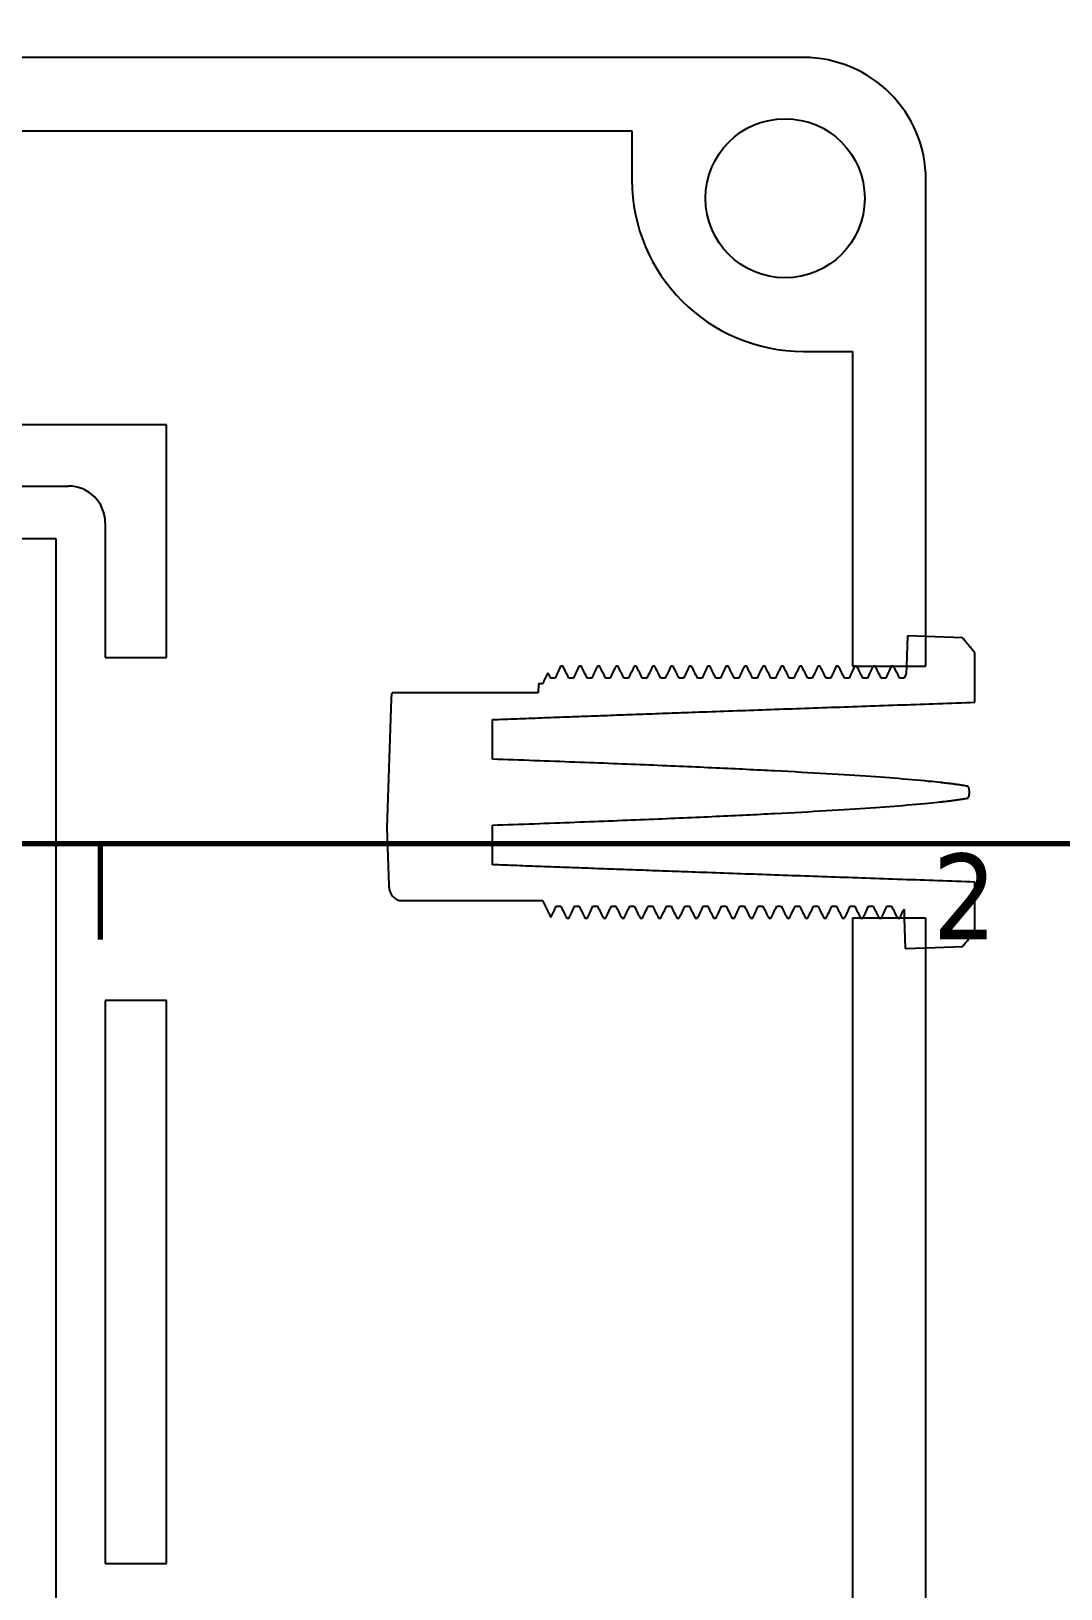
# Model space of a CAD drawing. Header units: millimetres. Extents: x -106 to 841, y -50 to 594.
# Drawn here: x 67.3 to 109.3, y -10.4 to 53.2 of the extents above; entities that cross this region are included whole.
import ezdxf

# ---------------------------------------------------------------- set-up
doc = ezdxf.new("R2010")
doc.units = ezdxf.units.MM
doc.layers.add('Border (ISO)', color=7, linetype='Continuous', lineweight=70)
doc.styles.add('Note Text (ISO)', font='tahoma.ttf')

# ---------------------------------------------------------------- blocks, each defined once
blk = doc.blocks.new('Borders Default Border')
at = {"layer": 'Border (ISO)'}
blk.add_line((70.083, 20), (70.083, 16.1), dxfattribs=at)
at = {"layer": 'Border (ISO)', "flags": 128}
blk.add_lwpolyline([(20, 20), (20, 574), (821, 574), (821, 20), (20, 20)], dxfattribs=at)
at = {"layer": 'Border (ISO)', "insert": (104.064, 16.1), "char_height": 3.5, "attachment_point": 7, "style": 'Note Text (ISO)'}
blk.add_mtext('2', dxfattribs=at)

msp = doc.modelspace()

# ---------------------------------------------------------------- linework, layer by layer
for p, q in [((98.794, 52.11), (65.594, 52.11)), ((65.594, 49.11), (91.794, 49.11)), ((91.794, 49.11), (91.794, 47.11)), ((103.794, 28.466), (103.794, 47.11)), ((98.794, 40.11), (100.794, 40.11)), ((100.794, 40.11), (100.794, 27.25)), ((72.794, 37.11), (1.929, 37.11)), ((72.794, 27.61), (72.794, 37.11)), ((-8.206, 34.61), (68.794, 34.61)), ((70.294, 33.11), (70.294, 27.61)), ((68.294, 32.46), (-7.506, 32.46)), ((68.294, -28.24), (68.294, 32.46)), ((103.042, 28.496), (103.002, 27.25)), ((103.794, 28.466), (103.042, 28.496)), ((103.794, 27.25), (103.794, 28.466)), ((105.294, 28.408), (103.794, 28.466)), ((70.294, 27.61), (72.794, 27.61)), ((105.794, 25.779), (105.794, 27.805)), ((88.655, 26.77), (88.467, 26.77)), ((88.977, 27.25), (88.884, 27.25)), ((89.405, 26.77), (89.217, 26.77)), ((89.727, 27.25), (89.634, 27.25)), ((90.155, 26.77), (89.967, 26.77)), ((90.477, 27.25), (90.384, 27.25)), ((90.905, 26.77), (90.717, 26.77)), ((91.227, 27.25), (91.134, 27.25)), ((91.655, 26.77), (91.467, 26.77)), ((91.977, 27.25), (91.884, 27.25)), ((92.405, 26.77), (92.217, 26.77)), ((92.727, 27.25), (92.634, 27.25)), ((93.155, 26.77), (92.967, 26.77)), ((93.477, 27.25), (93.384, 27.25)), ((93.905, 26.77), (93.717, 26.77)), ((94.227, 27.25), (94.134, 27.25)), ((94.655, 26.77), (94.467, 26.77)), ((94.977, 27.25), (94.884, 27.25)), ((95.405, 26.77), (95.217, 26.77)), ((95.727, 27.25), (95.634, 27.25)), ((96.155, 26.77), (95.967, 26.77)), ((96.477, 27.25), (96.384, 27.25)), ((96.905, 26.77), (96.717, 26.77)), ((97.227, 27.25), (97.134, 27.25)), ((97.655, 26.77), (97.467, 26.77)), ((97.977, 27.25), (97.884, 27.25)), ((98.405, 26.77), (98.217, 26.77)), ((98.727, 27.25), (98.634, 27.25)), ((99.155, 26.77), (98.967, 26.77)), ((99.477, 27.25), (99.384, 27.25)), ((99.905, 26.77), (99.717, 26.77)), ((100.227, 27.25), (100.134, 27.25)), ((100.655, 26.77), (100.467, 26.77)), ((100.794, 27.25), (100.884, 27.25)), ((100.884, 27.25), (100.977, 27.25)), ((100.977, 27.25), (100.884, 27.25)), ((100.977, 27.25), (101.634, 27.25)), ((101.405, 26.77), (101.217, 26.77)), ((101.634, 27.25), (101.727, 27.25)), ((101.727, 27.25), (101.634, 27.25)), ((101.727, 27.25), (102.384, 27.25)), ((102.155, 26.77), (101.967, 26.77)), ((102.384, 27.25), (102.477, 27.25)), ((102.477, 27.25), (102.384, 27.25)), ((102.477, 27.25), (103.002, 27.25)), ((102.905, 26.77), (102.717, 26.77)), ((103.002, 27.25), (102.993, 26.957)), ((103.002, 27.25), (103.794, 27.25)), ((87.968, 26.164), (82.003, 26.164)), ((87.98, 26.535), (87.968, 26.164)), ((88.147, 26.535), (87.98, 26.535)), ((81.96, 25.93), (81.794, 20.657)), ((86.1, 23.457), (86.1, 25.073)), ((81.794, 20.657), (81.868, 18.301)), ((86.1, 19.147), (86.1, 20.763)), ((105.794, 16.415), (105.794, 18.441)), ((82.379, 17.685), (88.147, 17.685)), ((88.703, 17.45), (88.891, 17.45)), ((89.453, 17.45), (89.641, 17.45)), ((90.203, 17.45), (90.391, 17.45)), ((90.953, 17.45), (91.141, 17.45)), ((91.703, 17.45), (91.891, 17.45)), ((92.453, 17.45), (92.641, 17.45)), ((93.203, 17.45), (93.391, 17.45)), ((93.953, 17.45), (94.141, 17.45)), ((94.703, 17.45), (94.891, 17.45)), ((95.453, 17.45), (95.641, 17.45)), ((96.203, 17.45), (96.391, 17.45)), ((96.953, 17.45), (97.141, 17.45)), ((97.703, 17.45), (97.891, 17.45)), ((98.453, 17.45), (98.641, 17.45)), ((99.203, 17.45), (99.391, 17.45)), ((99.953, 17.45), (100.141, 17.45)), ((100.703, 17.45), (100.891, 17.45)), ((101.453, 17.45), (101.641, 17.45)), ((102.203, 17.45), (102.391, 17.45)), ((102.899, 17.335), (102.91, 16.969)), ((89.13, 16.969), (89.224, 16.969)), ((89.88, 16.969), (89.974, 16.969)), ((90.63, 16.969), (90.724, 16.969)), ((91.38, 16.969), (91.474, 16.969)), ((92.13, 16.969), (92.224, 16.969)), ((92.88, 16.969), (92.974, 16.969)), ((93.63, 16.969), (93.724, 16.969)), ((94.38, 16.969), (94.474, 16.969)), ((95.13, 16.969), (95.224, 16.969)), ((95.88, 16.969), (95.974, 16.969)), ((96.63, 16.969), (96.724, 16.969)), ((97.38, 16.969), (97.474, 16.969)), ((98.13, 16.969), (98.224, 16.969)), ((98.88, 16.969), (98.974, 16.969)), ((99.63, 16.969), (99.724, 16.969)), ((100.38, 16.969), (100.474, 16.969)), ((100.794, 16.969), (100.794, -12.75)), ((101.13, 16.969), (100.794, 16.969)), ((101.224, 16.969), (101.13, 16.969)), ((101.13, 16.969), (101.224, 16.969)), ((101.88, 16.969), (101.224, 16.969)), ((101.974, 16.969), (101.88, 16.969)), ((101.88, 16.969), (101.974, 16.969)), ((102.63, 16.969), (101.974, 16.969)), ((102.724, 16.969), (102.63, 16.969)), ((102.63, 16.969), (102.724, 16.969)), ((102.91, 16.969), (102.724, 16.969)), ((103.794, 16.969), (102.91, 16.969)), ((102.91, 16.969), (102.95, 15.721)), ((103.794, 15.753), (103.794, 16.969)), ((102.95, 15.721), (103.794, 15.753)), ((103.794, 15.753), (105.294, 15.812)), ((103.794, -11.534), (103.794, 15.753)), ((72.794, 13.61), (70.294, 13.61)), ((70.294, 13.61), (70.294, -9.39)), ((72.794, -9.39), (72.794, 13.61)), ((70.294, -9.39), (72.794, -9.39))]:
    msp.add_line(p, q)
for centre, major_axis, start_param, end_param in [((98.794, 47.11), (0, 5), 4.712389, 6.283185), ((98.794, 47.11), (0, -7), 4.712389, 6.283185), ((68.794, 33.11), (1.5, 0), 0, 1.570796)]:
    msp.add_ellipse(centre, major_axis=major_axis, ratio=1, start_param=start_param, end_param=end_param)
msp.add_ellipse((98.044, 46.36), major_axis=(0, -3.25), ratio=1)
for points, weights in [([(105.794, 27.805), (105.556, 28.095), (105.294, 28.408)], [1, 1.00099962962, 1]), ([(88.362, 26.982), (88.25, 26.751), (88.147, 26.535)], [1.00091219641, 1.00125724667, 1]), ([(86.1, 25.073), (94.898, 25.406), (105.794, 25.779)], [1, 1.00303679018, 1]), ([(105.498, 22.352), (102.537, 22.881), (86.1, 23.457)], [1, 1.0148462897, 1]), ([(86.1, 20.763), (102.537, 21.338), (105.498, 21.867)], [1, 1.0148462897, 1]), ([(105.794, 18.441), (94.898, 18.814), (86.1, 19.147)], [1, 1.00303679018, 1]), ([(88.147, 17.685), (88.303, 17.355), (88.484, 16.99)], [1, 1.00192015902, 1.00010285931]), ([(105.294, 15.812), (105.556, 16.125), (105.794, 16.415)], [1, 1.00099962962, 1])]:
    msp.add_rational_spline(points, weights, degree=2)
for points, knots in [([(88.467, 26.77), (88.439, 26.827), (88.411, 26.884), (88.376, 26.955), (88.369, 26.968), (88.362, 26.982)], [-0.03797011, -0.03797011, -0.03797011, -0.03797011, -0.01890203, -0.01890203, -0.01430961, -0.01430961, -0.01430961, -0.01430961]), ([(88.884, 27.25), (88.845, 27.171), (88.807, 27.091), (88.731, 26.931), (88.692, 26.851), (88.655, 26.77)], [-0.05319469, -0.05319469, -0.05319469, -0.05319469, -0.02673497, -0.02673497, 0, 0, 0, 0]), ([(89.217, 26.77), (89.177, 26.851), (89.137, 26.931), (89.057, 27.091), (89.018, 27.171), (88.977, 27.25)], [-0.05365018, -0.05365018, -0.05365018, -0.05365018, -0.02666383, -0.02666383, 0, 0, 0, 0]), ([(89.634, 27.25), (89.595, 27.171), (89.557, 27.091), (89.481, 26.931), (89.442, 26.851), (89.405, 26.77)], [-0.05319469, -0.05319469, -0.05319469, -0.05319469, -0.02673497, -0.02673497, 0, 0, 0, 0]), ([(89.967, 26.77), (89.927, 26.851), (89.887, 26.931), (89.807, 27.091), (89.768, 27.171), (89.727, 27.25)], [-0.05365018, -0.05365018, -0.05365018, -0.05365018, -0.02666383, -0.02666383, 0, 0, 0, 0]), ([(90.384, 27.25), (90.345, 27.171), (90.307, 27.091), (90.231, 26.931), (90.192, 26.851), (90.155, 26.77)], [-0.05319469, -0.05319469, -0.05319469, -0.05319469, -0.02673497, -0.02673497, 0, 0, 0, 0]), ([(90.717, 26.77), (90.677, 26.851), (90.637, 26.931), (90.557, 27.091), (90.518, 27.171), (90.477, 27.25)], [-0.05365018, -0.05365018, -0.05365018, -0.05365018, -0.02666383, -0.02666383, 0, 0, 0, 0]), ([(91.134, 27.25), (91.095, 27.171), (91.057, 27.091), (90.981, 26.931), (90.942, 26.851), (90.905, 26.77)], [-0.05319469, -0.05319469, -0.05319469, -0.05319469, -0.02673497, -0.02673497, 0, 0, 0, 0]), ([(91.467, 26.77), (91.427, 26.851), (91.387, 26.931), (91.307, 27.091), (91.268, 27.171), (91.227, 27.25)], [-0.05365018, -0.05365018, -0.05365018, -0.05365018, -0.02666383, -0.02666383, 0, 0, 0, 0]), ([(91.884, 27.25), (91.845, 27.171), (91.807, 27.091), (91.731, 26.931), (91.692, 26.851), (91.655, 26.77)], [-0.05319469, -0.05319469, -0.05319469, -0.05319469, -0.02673497, -0.02673497, 0, 0, 0, 0]), ([(92.217, 26.77), (92.177, 26.851), (92.137, 26.931), (92.057, 27.091), (92.018, 27.171), (91.977, 27.25)], [-0.05365018, -0.05365018, -0.05365018, -0.05365018, -0.02666383, -0.02666383, 0, 0, 0, 0]), ([(92.634, 27.25), (92.595, 27.171), (92.557, 27.091), (92.481, 26.931), (92.442, 26.851), (92.405, 26.77)], [-0.05319469, -0.05319469, -0.05319469, -0.05319469, -0.02673497, -0.02673497, 0, 0, 0, 0]), ([(92.967, 26.77), (92.927, 26.851), (92.887, 26.931), (92.807, 27.091), (92.768, 27.171), (92.727, 27.25)], [-0.05365018, -0.05365018, -0.05365018, -0.05365018, -0.02666383, -0.02666383, 0, 0, 0, 0]), ([(93.384, 27.25), (93.345, 27.171), (93.307, 27.091), (93.231, 26.931), (93.192, 26.851), (93.155, 26.77)], [-0.05319469, -0.05319469, -0.05319469, -0.05319469, -0.02673497, -0.02673497, 0, 0, 0, 0]), ([(93.717, 26.77), (93.677, 26.851), (93.637, 26.931), (93.557, 27.091), (93.518, 27.171), (93.477, 27.25)], [-0.05365018, -0.05365018, -0.05365018, -0.05365018, -0.02666383, -0.02666383, 0, 0, 0, 0]), ([(94.134, 27.25), (94.095, 27.171), (94.057, 27.091), (93.981, 26.931), (93.942, 26.851), (93.905, 26.77)], [-0.05319469, -0.05319469, -0.05319469, -0.05319469, -0.02673497, -0.02673497, 0, 0, 0, 0]), ([(94.467, 26.77), (94.427, 26.851), (94.387, 26.931), (94.307, 27.091), (94.268, 27.171), (94.227, 27.25)], [-0.05365018, -0.05365018, -0.05365018, -0.05365018, -0.02666383, -0.02666383, 0, 0, 0, 0]), ([(94.884, 27.25), (94.845, 27.171), (94.807, 27.091), (94.731, 26.931), (94.692, 26.851), (94.655, 26.77)], [-0.05319469, -0.05319469, -0.05319469, -0.05319469, -0.02673497, -0.02673497, 0, 0, 0, 0]), ([(95.217, 26.77), (95.177, 26.851), (95.137, 26.931), (95.057, 27.091), (95.018, 27.171), (94.977, 27.25)], [-0.05365018, -0.05365018, -0.05365018, -0.05365018, -0.02666383, -0.02666383, 0, 0, 0, 0]), ([(95.634, 27.25), (95.595, 27.171), (95.557, 27.091), (95.481, 26.931), (95.442, 26.851), (95.405, 26.77)], [-0.05319469, -0.05319469, -0.05319469, -0.05319469, -0.02673497, -0.02673497, 0, 0, 0, 0]), ([(95.967, 26.77), (95.927, 26.851), (95.887, 26.931), (95.807, 27.091), (95.768, 27.171), (95.727, 27.25)], [-0.05365018, -0.05365018, -0.05365018, -0.05365018, -0.02666383, -0.02666383, 0, 0, 0, 0]), ([(96.384, 27.25), (96.345, 27.171), (96.307, 27.091), (96.231, 26.931), (96.192, 26.851), (96.155, 26.77)], [-0.05319469, -0.05319469, -0.05319469, -0.05319469, -0.02673497, -0.02673497, 0, 0, 0, 0]), ([(96.717, 26.77), (96.677, 26.851), (96.637, 26.931), (96.557, 27.091), (96.518, 27.171), (96.477, 27.25)], [-0.05365018, -0.05365018, -0.05365018, -0.05365018, -0.02666383, -0.02666383, 0, 0, 0, 0]), ([(97.134, 27.25), (97.095, 27.171), (97.057, 27.091), (96.981, 26.931), (96.942, 26.851), (96.905, 26.77)], [-0.05319469, -0.05319469, -0.05319469, -0.05319469, -0.02673497, -0.02673497, 0, 0, 0, 0]), ([(97.467, 26.77), (97.427, 26.851), (97.387, 26.931), (97.307, 27.091), (97.268, 27.171), (97.227, 27.25)], [-0.05365018, -0.05365018, -0.05365018, -0.05365018, -0.02666383, -0.02666383, 0, 0, 0, 0]), ([(97.884, 27.25), (97.845, 27.171), (97.807, 27.091), (97.731, 26.931), (97.692, 26.851), (97.655, 26.77)], [-0.05319469, -0.05319469, -0.05319469, -0.05319469, -0.02673497, -0.02673497, 0, 0, 0, 0]), ([(98.217, 26.77), (98.177, 26.851), (98.137, 26.931), (98.057, 27.091), (98.018, 27.171), (97.977, 27.25)], [-0.05365018, -0.05365018, -0.05365018, -0.05365018, -0.02666383, -0.02666383, 0, 0, 0, 0]), ([(98.634, 27.25), (98.595, 27.171), (98.557, 27.091), (98.481, 26.931), (98.442, 26.851), (98.405, 26.77)], [-0.05319469, -0.05319469, -0.05319469, -0.05319469, -0.02673497, -0.02673497, 0, 0, 0, 0]), ([(98.967, 26.77), (98.927, 26.851), (98.887, 26.931), (98.807, 27.091), (98.768, 27.171), (98.727, 27.25)], [-0.05365018, -0.05365018, -0.05365018, -0.05365018, -0.02666383, -0.02666383, 0, 0, 0, 0]), ([(99.384, 27.25), (99.345, 27.171), (99.307, 27.091), (99.231, 26.931), (99.192, 26.851), (99.155, 26.77)], [-0.05319469, -0.05319469, -0.05319469, -0.05319469, -0.02673497, -0.02673497, 0, 0, 0, 0]), ([(99.717, 26.77), (99.677, 26.851), (99.637, 26.931), (99.557, 27.091), (99.518, 27.171), (99.477, 27.25)], [-0.05365018, -0.05365018, -0.05365018, -0.05365018, -0.02666383, -0.02666383, 0, 0, 0, 0]), ([(100.134, 27.25), (100.095, 27.171), (100.057, 27.091), (99.981, 26.931), (99.942, 26.851), (99.905, 26.77)], [-0.05319469, -0.05319469, -0.05319469, -0.05319469, -0.02673497, -0.02673497, 0, 0, 0, 0]), ([(100.467, 26.77), (100.427, 26.851), (100.387, 26.931), (100.307, 27.091), (100.268, 27.171), (100.227, 27.25)], [-0.05365018, -0.05365018, -0.05365018, -0.05365018, -0.02666383, -0.02666383, 0, 0, 0, 0]), ([(100.884, 27.25), (100.845, 27.171), (100.807, 27.091), (100.731, 26.931), (100.692, 26.851), (100.655, 26.77)], [-0.05319469, -0.05319469, -0.05319469, -0.05319469, -0.02673497, -0.02673497, 0, 0, 0, 0]), ([(101.217, 26.77), (101.177, 26.851), (101.137, 26.931), (101.057, 27.091), (101.018, 27.171), (100.977, 27.25)], [-0.05365018, -0.05365018, -0.05365018, -0.05365018, -0.02666383, -0.02666383, 0, 0, 0, 0]), ([(101.634, 27.25), (101.595, 27.171), (101.557, 27.091), (101.481, 26.931), (101.442, 26.851), (101.405, 26.77)], [-0.05319469, -0.05319469, -0.05319469, -0.05319469, -0.02673497, -0.02673497, 0, 0, 0, 0]), ([(101.967, 26.77), (101.927, 26.851), (101.887, 26.931), (101.807, 27.091), (101.768, 27.171), (101.727, 27.25)], [-0.05365018, -0.05365018, -0.05365018, -0.05365018, -0.02666383, -0.02666383, 0, 0, 0, 0]), ([(102.384, 27.25), (102.345, 27.171), (102.307, 27.091), (102.231, 26.931), (102.192, 26.851), (102.155, 26.77)], [-0.05319469, -0.05319469, -0.05319469, -0.05319469, -0.02673497, -0.02673497, 0, 0, 0, 0]), ([(102.717, 26.77), (102.677, 26.851), (102.637, 26.931), (102.557, 27.091), (102.518, 27.171), (102.477, 27.25)], [-0.05365018, -0.05365018, -0.05365018, -0.05365018, -0.02666371, -0.02666371, 0, 0, 0, 0]), ([(102.993, 26.957), (102.987, 26.945), (102.982, 26.934), (102.952, 26.871), (102.928, 26.821), (102.905, 26.77)], [-0.02066058, -0.02066058, -0.02066058, -0.02066058, -0.01680396, -0.01680396, 0, 0, 0, 0]), ([(105.498, 21.867), (105.501, 21.868), (105.504, 21.869), (105.512, 21.873), (105.518, 21.879), (105.53, 21.894), (105.536, 21.908), (105.563, 21.977), (105.569, 22.049), (105.569, 22.11), (105.569, 22.17), (105.563, 22.243), (105.536, 22.311), (105.53, 22.325), (105.518, 22.341), (105.512, 22.346), (105.504, 22.351), (105.501, 22.352), (105.498, 22.352)], [-0.02484242, -0.02484242, -0.02484242, -0.02484242, -0.02400594, -0.02400594, -0.02204793, -0.02204793, -0.01813588, -0.01813588, 0, 0, 0, 0.01813588, 0.01813588, 0.02204793, 0.02204793, 0.02400594, 0.02400594, 0.02484242, 0.02484242, 0.02484242, 0.02484242]), ([(81.868, 18.301), (81.87, 18.25), (81.876, 18.199), (81.899, 18.098), (81.915, 18.048), (81.969, 17.934), (82.011, 17.872), (82.107, 17.777), (82.159, 17.742), (82.268, 17.696), (82.323, 17.685), (82.379, 17.685)], [-0.08817934, -0.08817934, -0.08817934, -0.08817934, -0.07304878, -0.07304878, -0.05737175, -0.05737175, -0.03543983, -0.03543983, -0.01686888, -0.01686888, 0, 0, 0, 0]), ([(88.484, 16.99), (88.519, 17.062), (88.554, 17.135), (88.627, 17.288), (88.665, 17.369), (88.703, 17.45)], [-0.05094933, -0.05094933, -0.05094933, -0.05094933, -0.02673286, -0.02673286, 0, 0, 0, 0]), ([(88.891, 17.45), (88.93, 17.369), (88.97, 17.288), (89.05, 17.128), (89.09, 17.049), (89.13, 16.969)], [-0.05365492, -0.05365492, -0.05365492, -0.05365492, -0.02666638, -0.02666638, 0, 0, 0, 0]), ([(89.224, 16.969), (89.262, 17.049), (89.301, 17.128), (89.377, 17.288), (89.415, 17.369), (89.453, 17.45)], [-0.05319007, -0.05319007, -0.05319007, -0.05319007, -0.02673286, -0.02673286, 0, 0, 0, 0]), ([(89.641, 17.45), (89.68, 17.369), (89.72, 17.288), (89.8, 17.128), (89.84, 17.049), (89.88, 16.969)], [-0.05365492, -0.05365492, -0.05365492, -0.05365492, -0.02666638, -0.02666638, 0, 0, 0, 0]), ([(89.974, 16.969), (90.012, 17.049), (90.051, 17.128), (90.127, 17.288), (90.165, 17.369), (90.203, 17.45)], [-0.05319007, -0.05319007, -0.05319007, -0.05319007, -0.02673286, -0.02673286, 0, 0, 0, 0]), ([(90.391, 17.45), (90.43, 17.369), (90.47, 17.288), (90.55, 17.128), (90.59, 17.049), (90.63, 16.969)], [-0.05365492, -0.05365492, -0.05365492, -0.05365492, -0.02666638, -0.02666638, 0, 0, 0, 0]), ([(90.724, 16.969), (90.762, 17.049), (90.801, 17.128), (90.877, 17.288), (90.915, 17.369), (90.953, 17.45)], [-0.05319007, -0.05319007, -0.05319007, -0.05319007, -0.02673286, -0.02673286, 0, 0, 0, 0]), ([(91.141, 17.45), (91.18, 17.369), (91.22, 17.288), (91.3, 17.128), (91.34, 17.049), (91.38, 16.969)], [-0.05365492, -0.05365492, -0.05365492, -0.05365492, -0.02666638, -0.02666638, 0, 0, 0, 0]), ([(91.474, 16.969), (91.512, 17.049), (91.551, 17.128), (91.627, 17.288), (91.665, 17.369), (91.703, 17.45)], [-0.05319007, -0.05319007, -0.05319007, -0.05319007, -0.02673286, -0.02673286, 0, 0, 0, 0]), ([(91.891, 17.45), (91.93, 17.369), (91.97, 17.288), (92.05, 17.128), (92.09, 17.049), (92.13, 16.969)], [-0.05365492, -0.05365492, -0.05365492, -0.05365492, -0.02666638, -0.02666638, 0, 0, 0, 0]), ([(92.224, 16.969), (92.262, 17.049), (92.301, 17.128), (92.377, 17.288), (92.415, 17.369), (92.453, 17.45)], [-0.05319007, -0.05319007, -0.05319007, -0.05319007, -0.02673286, -0.02673286, 0, 0, 0, 0]), ([(92.641, 17.45), (92.68, 17.369), (92.72, 17.288), (92.8, 17.128), (92.84, 17.049), (92.88, 16.969)], [-0.05365492, -0.05365492, -0.05365492, -0.05365492, -0.02666638, -0.02666638, 0, 0, 0, 0]), ([(92.974, 16.969), (93.012, 17.049), (93.051, 17.128), (93.127, 17.288), (93.165, 17.369), (93.203, 17.45)], [-0.05319007, -0.05319007, -0.05319007, -0.05319007, -0.02673286, -0.02673286, 0, 0, 0, 0]), ([(93.391, 17.45), (93.43, 17.369), (93.47, 17.288), (93.55, 17.128), (93.59, 17.049), (93.63, 16.969)], [-0.05365492, -0.05365492, -0.05365492, -0.05365492, -0.02666638, -0.02666638, 0, 0, 0, 0]), ([(93.724, 16.969), (93.762, 17.049), (93.801, 17.128), (93.877, 17.288), (93.915, 17.369), (93.953, 17.45)], [-0.05319007, -0.05319007, -0.05319007, -0.05319007, -0.02673286, -0.02673286, 0, 0, 0, 0]), ([(94.141, 17.45), (94.18, 17.369), (94.22, 17.288), (94.3, 17.128), (94.34, 17.049), (94.38, 16.969)], [-0.05365492, -0.05365492, -0.05365492, -0.05365492, -0.02666638, -0.02666638, 0, 0, 0, 0]), ([(94.474, 16.969), (94.512, 17.049), (94.551, 17.128), (94.627, 17.288), (94.665, 17.369), (94.703, 17.45)], [-0.05319007, -0.05319007, -0.05319007, -0.05319007, -0.02673286, -0.02673286, 0, 0, 0, 0]), ([(94.891, 17.45), (94.93, 17.369), (94.97, 17.288), (95.05, 17.128), (95.09, 17.049), (95.13, 16.969)], [-0.05365492, -0.05365492, -0.05365492, -0.05365492, -0.02666638, -0.02666638, 0, 0, 0, 0]), ([(95.224, 16.969), (95.262, 17.049), (95.301, 17.128), (95.377, 17.288), (95.415, 17.369), (95.453, 17.45)], [-0.05319007, -0.05319007, -0.05319007, -0.05319007, -0.02673286, -0.02673286, 0, 0, 0, 0]), ([(95.641, 17.45), (95.68, 17.369), (95.72, 17.288), (95.8, 17.128), (95.84, 17.049), (95.88, 16.969)], [-0.05365492, -0.05365492, -0.05365492, -0.05365492, -0.02666638, -0.02666638, 0, 0, 0, 0]), ([(95.974, 16.969), (96.012, 17.049), (96.051, 17.128), (96.127, 17.288), (96.165, 17.369), (96.203, 17.45)], [-0.05319007, -0.05319007, -0.05319007, -0.05319007, -0.02673286, -0.02673286, 0, 0, 0, 0]), ([(96.391, 17.45), (96.43, 17.369), (96.47, 17.288), (96.55, 17.128), (96.59, 17.049), (96.63, 16.969)], [-0.05365492, -0.05365492, -0.05365492, -0.05365492, -0.02666638, -0.02666638, 0, 0, 0, 0]), ([(96.724, 16.969), (96.762, 17.049), (96.801, 17.128), (96.877, 17.288), (96.915, 17.369), (96.953, 17.45)], [-0.05319007, -0.05319007, -0.05319007, -0.05319007, -0.02673286, -0.02673286, 0, 0, 0, 0]), ([(97.141, 17.45), (97.18, 17.369), (97.22, 17.288), (97.3, 17.128), (97.34, 17.049), (97.38, 16.969)], [-0.05365492, -0.05365492, -0.05365492, -0.05365492, -0.02666638, -0.02666638, 0, 0, 0, 0]), ([(97.474, 16.969), (97.512, 17.049), (97.551, 17.128), (97.627, 17.288), (97.665, 17.369), (97.703, 17.45)], [-0.05319007, -0.05319007, -0.05319007, -0.05319007, -0.02673286, -0.02673286, 0, 0, 0, 0]), ([(97.891, 17.45), (97.93, 17.369), (97.97, 17.288), (98.05, 17.128), (98.09, 17.049), (98.13, 16.969)], [-0.05365492, -0.05365492, -0.05365492, -0.05365492, -0.02666638, -0.02666638, 0, 0, 0, 0]), ([(98.224, 16.969), (98.262, 17.049), (98.301, 17.128), (98.377, 17.288), (98.415, 17.369), (98.453, 17.45)], [-0.05319007, -0.05319007, -0.05319007, -0.05319007, -0.02673286, -0.02673286, 0, 0, 0, 0]), ([(98.641, 17.45), (98.68, 17.369), (98.72, 17.288), (98.8, 17.128), (98.84, 17.049), (98.88, 16.969)], [-0.05365492, -0.05365492, -0.05365492, -0.05365492, -0.02666638, -0.02666638, 0, 0, 0, 0]), ([(98.974, 16.969), (99.012, 17.049), (99.051, 17.128), (99.127, 17.288), (99.165, 17.369), (99.203, 17.45)], [-0.05319007, -0.05319007, -0.05319007, -0.05319007, -0.02673286, -0.02673286, 0, 0, 0, 0]), ([(99.391, 17.45), (99.43, 17.369), (99.47, 17.288), (99.55, 17.128), (99.59, 17.049), (99.63, 16.969)], [-0.05365492, -0.05365492, -0.05365492, -0.05365492, -0.02666638, -0.02666638, 0, 0, 0, 0]), ([(99.724, 16.969), (99.762, 17.049), (99.801, 17.128), (99.877, 17.288), (99.915, 17.369), (99.953, 17.45)], [-0.05319007, -0.05319007, -0.05319007, -0.05319007, -0.02673286, -0.02673286, 0, 0, 0, 0]), ([(100.141, 17.45), (100.18, 17.369), (100.22, 17.288), (100.3, 17.128), (100.34, 17.049), (100.38, 16.969)], [-0.05365492, -0.05365492, -0.05365492, -0.05365492, -0.02666638, -0.02666638, 0, 0, 0, 0]), ([(100.474, 16.969), (100.512, 17.049), (100.551, 17.128), (100.627, 17.288), (100.665, 17.369), (100.703, 17.45)], [-0.05319007, -0.05319007, -0.05319007, -0.05319007, -0.02673286, -0.02673286, 0, 0, 0, 0]), ([(100.891, 17.45), (100.93, 17.369), (100.97, 17.288), (101.05, 17.128), (101.09, 17.049), (101.13, 16.969)], [-0.05365492, -0.05365492, -0.05365492, -0.05365492, -0.02666638, -0.02666638, 0, 0, 0, 0]), ([(101.224, 16.969), (101.262, 17.049), (101.301, 17.128), (101.377, 17.288), (101.415, 17.369), (101.453, 17.45)], [-0.05319007, -0.05319007, -0.05319007, -0.05319007, -0.02673286, -0.02673286, 0, 0, 0, 0]), ([(101.641, 17.45), (101.68, 17.369), (101.72, 17.288), (101.8, 17.128), (101.84, 17.049), (101.88, 16.969)], [-0.05365492, -0.05365492, -0.05365492, -0.05365492, -0.02666638, -0.02666638, 0, 0, 0, 0]), ([(101.974, 16.969), (102.012, 17.049), (102.051, 17.128), (102.127, 17.288), (102.165, 17.369), (102.203, 17.45)], [-0.05319007, -0.05319007, -0.05319007, -0.05319007, -0.02673286, -0.02673286, 0, 0, 0, 0]), ([(102.391, 17.45), (102.43, 17.369), (102.47, 17.288), (102.55, 17.128), (102.59, 17.049), (102.63, 16.969)], [-0.05365492, -0.05365492, -0.05365492, -0.05365492, -0.02666638, -0.02666638, 0, 0, 0, 0]), ([(102.724, 16.969), (102.755, 17.033), (102.786, 17.097), (102.844, 17.219), (102.871, 17.277), (102.899, 17.335)], [-0.04277535, -0.04277535, -0.04277535, -0.04277535, -0.02147304, -0.02147304, -0.00231153, -0.00231153, -0.00231153, -0.00231153])]:
    msp.add_open_spline(points, degree=3, knots=knots)
msp.add_open_spline([(82.003, 26.164), (81.977, 26.089), (81.963, 26.01), (81.96, 25.93)], degree=3)

# ---------------------------------------------------------------- block references
msp.add_blockref('Borders Default Border', (0, 0))

doc.saveas('drawing.dxf')
